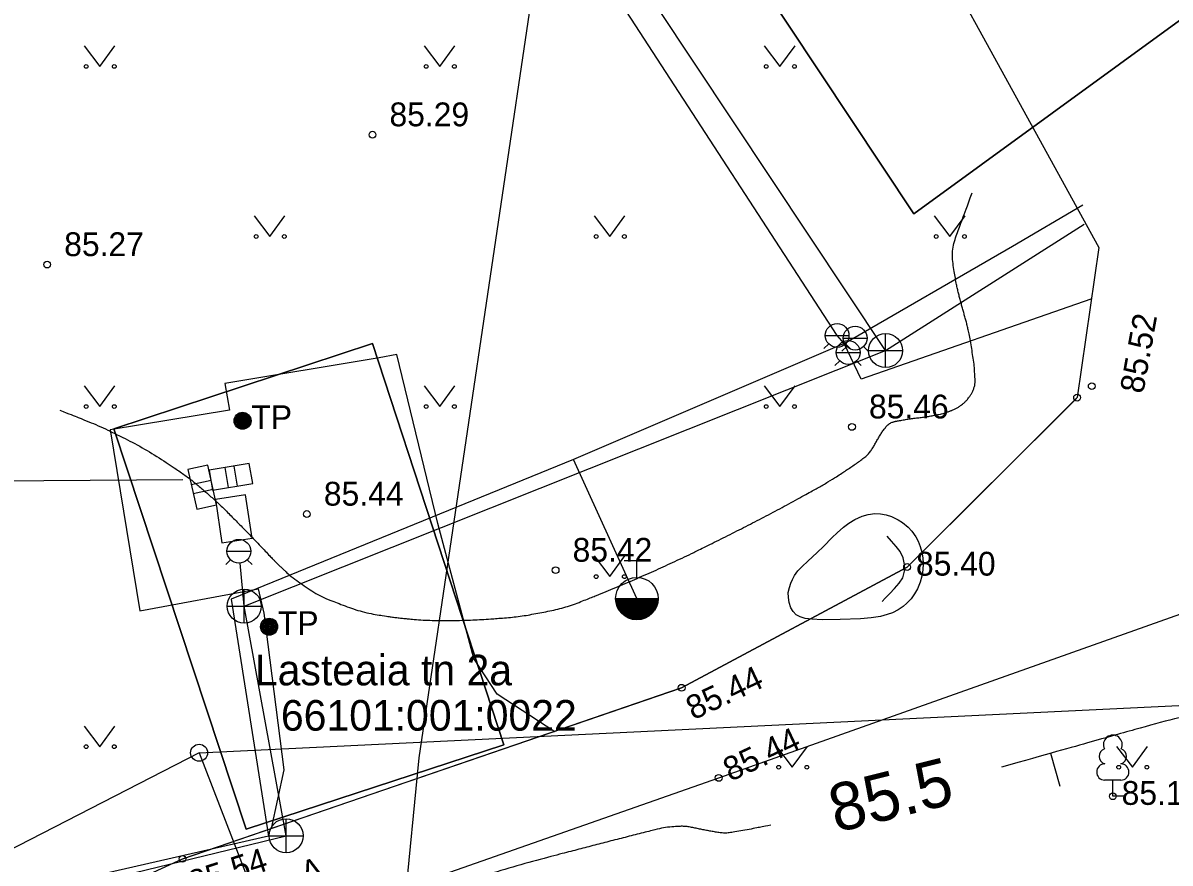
# Model space of a CAD drawing. Extents: x 626970 to 711203, y 6576457 to 6589739.
# Drawn here: x 630313.07 to 630346.8, y 6579185.84 to 6579210.54 of the extents above; entities that cross this region are included whole.
import ezdxf

# ---------------------------------------------------------------- set-up
doc = ezdxf.new("R2010")
doc.units = 0
for name, color, linetype in [('Default', 7, 'Continuous'), ('HALJASTUS', 7, 'Continuous'), ('HORISONTAAL-EH2000', 7, 'Continuous'), ('KKAEV', 7, 'Continuous'), ('KORGUS-EH2000', 7, 'Continuous'), ('KTRASS', 7, 'Continuous'), ('MPKAABEL', 7, 'Continuous'), ('MPOHULIIN', 7, 'Continuous'), ('PIIR', 7, 'Continuous'), ('POST', 7, 'Continuous'), ('PUU', 7, 'Continuous'), ('RAJATIS', 7, 'Continuous'), ('RELJEEF', 7, 'Continuous'), ('ROHUMAA', 7, 'Continuous'), ('SITRASS', 7, 'Continuous'), ('TEE', 7, 'Continuous'), ('VKAEV', 7, 'Continuous'), ('VTRASS', 7, 'Continuous')]:
    doc.layers.add(name, color=color, linetype=linetype)

# ---------------------------------------------------------------- blocks, each defined once
blk = doc.blocks.new('RING02')
at = {"layer": 'KORGUS-EH2000'}
blk.add_circle((0, 0), 2000, dxfattribs=at)
blk = doc.blocks.new('PUPOST_2')
at = {"layer": 'POST'}
blk.add_circle((0, 0), 50, dxfattribs=at)
blk = doc.blocks.new('KIVISU_1')
at = {"layer": 'RELJEEF'}
for points in [[(-205, -57), (-201.2, -42.1), (-196.9, -29), (-192.5, -18.3), (-186.3, -6.9), (-176.1, 7.2), (-163.7, 19.8), (-146.6, 35.2), (-119.1, 60.3), (-101.1, 78.2), (-75.6, 104.6), (-61.1, 118.8), (-41.7, 135.6), (-26.7, 146.6), (-9, 157.3), (12.8, 167.4), (30.7, 172.8), (49.9, 175.1), (66.6, 174.3), (83.9, 171.1), (99.2, 166.2), (119.2, 156.8), (131.5, 149), (148, 135.4), (159.2, 123.3), (170.7, 106.9), (177.4, 94.4), (183.8, 78.3), (188.3, 61.5), (190.9, 45.2), (191.8, 28.4), (191.1, 10), (188.3, -9.1), (183.5, -27), (175.6, -45.8), (167.1, -60.7), (156.5, -75.3), (144.5, -88.2), (133.4, -97.9), (118.8, -107.8), (101.6, -116.5), (86.8, -121.9), (66.3, -127.1), (39.2, -131.1), (7.8, -134), (-51.7, -136.6), (-104.3, -136.8), (-135.5, -135.6), (-154.5, -133), (-169.2, -128.5), (-180.9, -122.1), (-190.5, -113.1), (-197.1, -101.8), (-201.7, -86.4), (-204, -71.5), (-205, -57)], [(72, -83), (80.5, -74), (94.2, -59.4), (107.8, -44.7), (121.3, -29.9), (132.6, -13.6), (137.6, 5.7), (137.7, 25.7), (133.5, 45.2), (125, 63.2), (112.4, 78.8), (99.3, 93.8), (86.1, 108.9)]]:
    blk.add_lwpolyline(points, dxfattribs=at)
blk = doc.blocks.new('THYDRM')
at = {"layer": 'Default'}
for p, q in [((-0.6, 1.8), (0.6, 1.8)), ((0, 1), (0, 1.8)), ((-1, 0), (1, 0))]:
    blk.add_line(p, q, dxfattribs=at)
blk.add_circle((0, 0), 1, dxfattribs=at)
for radius in [0.959, 0.917, 0.876, 0.834, 0.793, 0.751, 0.71, 0.668, 0.627, 0.585, 0.544, 0.502, 0.461, 0.419, 0.378, 0.336, 0.295, 0.253, 0.212, 0.17, 0.129, 0.0871, 0.0457]:
    blk.add_arc((0, 0), radius, 180, 0, dxfattribs=at)
blk = doc.blocks.new('KAKAEV_1')
at = {"layer": 'Default'}
for p, q in [((0, -1), (0, 1)), ((-1, 0), (1, 0))]:
    blk.add_line(p, q, dxfattribs=at)
blk.add_circle((0, 0), 1, dxfattribs=at)
blk = doc.blocks.new('VESIIB')
at = {"layer": 'Default'}
for p, q in [((-0.7, 0), (0.7, 0)), ((-0.495, -0.495), (-0.774, -0.774)), ((0.495, -0.495), (0.774, -0.774))]:
    blk.add_line(p, q, dxfattribs=at)
blk.add_circle((0, 0), 0.7, dxfattribs=at)
blk = doc.blocks.new('ELKAPP')
at = {"layer": 'Default'}
for p, q in [((1.195, 0.597), (-1.195, 0.597)), ((-1.195, 0.597), (-1.195, -0.597)), ((-0.271, 0.597), (-0.271, -0.597)), ((0.271, 0.597), (0.271, -0.597)), ((1.195, -0.597), (1.195, 0.597)), ((-1.195, -0.597), (1.195, -0.597))]:
    blk.add_line(p, q, dxfattribs=at)
blk = doc.blocks.new('LEHTP1_1')
at = {"layer": 'PUU'}
for p, q in [((0.48, 0.95), (-0.48, 0.95)), ((0, 0), (0, 0.95)), ((0.76, 0), (0, 0))]:
    blk.add_line(p, q, dxfattribs=at)
for centre, radius, start, end in [((0, 3.04), 0.554, 332.5799, 207.4201), ((-0.34, 2.345), 0.465, 109.02174, 253.14154), ((0.34, 2.345), 0.465, 286.85082, 70.98591), ((-0.475, 1.425), 0.475, 90.0016, 269.3953), ((0.475, 1.425), 0.475, 270.6047, 89.9984)]:
    blk.add_arc(centre, radius, start, end, dxfattribs=at)
blk = doc.blocks.new('RING02_6')
at = {"layer": 'KORGUS-EH2000'}
blk.add_circle((0, 0), 0.2, dxfattribs=at)
blk = doc.blocks.new('MURU')
at = {"layer": 'HALJASTUS'}
for p, q in [((-0.927, 1.213), (0, 0)), ((0, 0), (0.891, 1.213))]:
    blk.add_line(p, q, dxfattribs=at)
for centre in [(-0.802, 0), (0.855, 0)]:
    blk.add_circle(centre, 0.11, dxfattribs=at)
blk = doc.blocks.new('KBPOST')
at = {"layer": 'POST'}
for radius in [0.5, 0.45, 0.4, 0.35, 0.3, 0.25, 0.2, 0.15, 0.1, 0.05]:
    blk.add_circle((0, 0), radius, dxfattribs=at)
blk.add_text(' TP', height=1.4, dxfattribs=at).set_placement((0, -0.49))

msp = doc.modelspace()

# ---------------------------------------------------------------- linework, layer by layer
at = {"layer": 'HORISONTAAL-EH2000'}
msp.add_line((630343.291, 6579189.063), (630343.562, 6579188.101), dxfattribs=at)
for points in [[(630314.152, 6579199.148), (630314.439, 6579199.044), (630314.721, 6579198.928), (630315.003, 6579198.813), (630315.287, 6579198.698), (630315.562, 6579198.568), (630315.837, 6579198.432), (630316.434, 6579198.136), (630317.005, 6579197.798), (630317.56, 6579197.425), (630317.835, 6579197.24), (630318.098, 6579197.042), (630318.349, 6579196.825), (630318.599, 6579196.608), (630318.845, 6579196.389), (630319.078, 6579196.155), (630319.372, 6579195.859), (630319.665, 6579195.563), (630319.953, 6579195.262), (630320.091, 6579195.118), (630320.227, 6579194.973), (630320.365, 6579194.829), (630320.435, 6579194.756), (630320.505, 6579194.684), (630320.576, 6579194.613), (630320.613, 6579194.576), (630320.65, 6579194.541), (630320.688, 6579194.505), (630320.726, 6579194.468), (630320.766, 6579194.433), (630320.805, 6579194.397), (630321.008, 6579194.216), (630321.229, 6579194.061), (630321.457, 6579193.909), (630321.681, 6579193.76), (630321.915, 6579193.638), (630322.166, 6579193.54), (630322.667, 6579193.344), (630323.174, 6579193.184), (630323.7, 6579193.103), (630323.834, 6579193.082), (630323.967, 6579193.064), (630324.101, 6579193.049), (630324.235, 6579193.033), (630324.368, 6579193.018), (630324.502, 6579193.007), (630324.77, 6579192.984), (630325.038, 6579192.972), (630325.306, 6579192.968), (630325.572, 6579192.964), (630325.838, 6579192.969), (630326.104, 6579192.977), (630326.363, 6579192.985), (630326.622, 6579193.001), (630326.88, 6579193.019), (630327.346, 6579193.05), (630327.807, 6579193.105), (630328.267, 6579193.192), (630328.742, 6579193.281), (630329.204, 6579193.413), (630329.651, 6579193.591), (630329.936, 6579193.704), (630330.219, 6579193.819), (630330.501, 6579193.938), (630330.781, 6579194.058), (630331.062, 6579194.176), (630331.342, 6579194.298), (630331.621, 6579194.42), (630331.898, 6579194.546), (630332.174, 6579194.674), (630332.451, 6579194.802), (630332.725, 6579194.934), (630332.999, 6579195.069), (630333.533, 6579195.331), (630334.064, 6579195.599), (630334.593, 6579195.872), (630335.129, 6579196.147), (630335.658, 6579196.433), (630336.185, 6579196.724), (630336.465, 6579196.878), (630336.74, 6579197.04), (630337.012, 6579197.209), (630337.147, 6579197.294), (630337.279, 6579197.384), (630337.412, 6579197.473), (630337.546, 6579197.563), (630337.677, 6579197.656), (630337.806, 6579197.755), (630337.9, 6579197.827), (630337.979, 6579197.917), (630338.044, 6579198.016), (630338.112, 6579198.121), (630338.165, 6579198.234), (630338.231, 6579198.34), (630338.293, 6579198.443), (630338.354, 6579198.542), (630338.431, 6579198.638), (630338.502, 6579198.727), (630338.601, 6579198.79), (630338.709, 6579198.82), (630338.72, 6579198.823), (630338.732, 6579198.826), (630338.743, 6579198.828), (630338.884, 6579198.852), (630339.025, 6579198.878), (630339.166, 6579198.898), (630339.308, 6579198.919), (630339.45, 6579198.933), (630339.591, 6579198.953), (630339.733, 6579198.974), (630339.874, 6579198.999), (630340.015, 6579199.03), (630340.086, 6579199.046), (630340.156, 6579199.067), (630340.225, 6579199.089), (630340.26, 6579199.101), (630340.295, 6579199.113), (630340.33, 6579199.126), (630340.365, 6579199.139), (630340.4, 6579199.153), (630340.434, 6579199.168), (630340.522, 6579199.206), (630340.603, 6579199.256), (630340.681, 6579199.313), (630340.721, 6579199.343), (630340.756, 6579199.376), (630340.79, 6579199.411), (630340.827, 6579199.449), (630340.86, 6579199.488), (630340.892, 6579199.53), (630340.951, 6579199.609), (630340.997, 6579199.69), (630341.03, 6579199.785), (630341.06, 6579199.873), (630341.073, 6579199.962), (630341.069, 6579200.052), (630341.058, 6579200.279), (630341.041, 6579200.508), (630341.005, 6579200.734), (630340.97, 6579200.962), (630340.937, 6579201.189), (630340.888, 6579201.414), (630340.86, 6579201.542), (630340.831, 6579201.671), (630340.796, 6579201.798), (630340.762, 6579201.925), (630340.726, 6579202.052), (630340.692, 6579202.179), (630340.657, 6579202.306), (630340.623, 6579202.433), (630340.589, 6579202.56), (630340.556, 6579202.687), (630340.53, 6579202.816), (630340.506, 6579202.944), (630340.421, 6579203.398), (630340.379, 6579203.897), (630340.538, 6579204.331), (630340.685, 6579204.734), (630340.833, 6579205.137), (630340.98, 6579205.54)], [(630350.47, 6579191.21), (630350.07, 6579191.054), (630349.671, 6579190.898), (630349.271, 6579190.742), (630348.206, 6579190.326), (630347.069, 6579190.125), (630345.968, 6579189.816), (630344.594, 6579189.429), (630343.22, 6579189.043), (630341.846, 6579188.657)], [(630335.06, 6579186.947), (630334.929, 6579186.922), (630334.797, 6579186.897), (630334.665, 6579186.872), (630334.423, 6579186.825), (630334.18, 6579186.783), (630333.937, 6579186.741), (630333.805, 6579186.719), (630333.668, 6579186.715), (630333.536, 6579186.734), (630333.402, 6579186.753), (630333.268, 6579186.778), (630333.134, 6579186.804), (630332.999, 6579186.829), (630332.866, 6579186.86), (630332.731, 6579186.885), (630332.599, 6579186.91), (630332.463, 6579186.919), (630332.33, 6579186.912), (630332.088, 6579186.897), (630331.845, 6579186.862), (630331.609, 6579186.802), (630331.132, 6579186.682), (630330.658, 6579186.562), (630330.183, 6579186.439), (630329.71, 6579186.317), (630329.236, 6579186.195), (630328.763, 6579186.071), (630327.824, 6579185.824), (630326.895, 6579185.546), (630325.967, 6579185.258), (630325.508, 6579185.115), (630325.054, 6579184.959), (630324.603, 6579184.79), (630324.378, 6579184.705), (630324.155, 6579184.616), (630323.933, 6579184.525), (630323.71, 6579184.433), (630323.488, 6579184.338), (630323.267, 6579184.241), (630322.826, 6579184.047), (630322.392, 6579183.841), (630321.963, 6579183.619), (630321.536, 6579183.397), (630321.118, 6579183.159), (630320.713, 6579182.9), (630320.624, 6579182.843), (630320.536, 6579182.784), (630320.447, 6579182.727), (630320.324, 6579182.647), (630320.204, 6579182.568), (630320.077, 6579182.493), (630319.967, 6579182.428), (630319.838, 6579182.411), (630319.714, 6579182.392), (630319.65, 6579182.382), (630319.586, 6579182.379), (630319.523, 6579182.369), (630319.46, 6579182.358), (630319.398, 6579182.347), (630319.336, 6579182.333), (630319.188, 6579182.298), (630319.042, 6579182.258), (630318.9, 6579182.203), (630318.277, 6579181.959), (630317.662, 6579181.702), (630317.048, 6579181.437), (630316.888, 6579181.368), (630316.728, 6579181.3), (630316.571, 6579181.228), (630316.312, 6579181.109), (630316.056, 6579180.985), (630315.804, 6579180.852), (630315.587, 6579180.737), (630315.371, 6579180.622), (630315.155, 6579180.506), (630314.857, 6579180.347), (630314.56, 6579180.187), (630314.263, 6579180.027), (630313.963, 6579179.865), (630313.67, 6579179.69), (630313.378, 6579179.512), (630313.094, 6579179.338), (630312.827, 6579179.142), (630312.57, 6579178.931), (630312.446, 6579178.829), (630312.328, 6579178.721), (630312.216, 6579178.606), (630312.162, 6579178.55), (630312.108, 6579178.493), (630312.056, 6579178.434), (630312.031, 6579178.405), (630312.006, 6579178.375), (630311.981, 6579178.345), (630311.956, 6579178.315), (630311.932, 6579178.285), (630311.909, 6579178.254), (630311.824, 6579178.144), (630311.757, 6579178.026), (630311.692, 6579177.901), (630311.63, 6579177.781), (630311.59, 6579177.656), (630311.563, 6579177.525), (630311.51, 6579177.257), (630311.489, 6579176.98), (630311.534, 6579176.714), (630311.561, 6579176.559), (630311.594, 6579176.405), (630311.636, 6579176.252), (630311.678, 6579176.098), (630311.72, 6579175.946), (630311.77, 6579175.795), (630311.821, 6579175.644), (630311.878, 6579175.497), (630311.946, 6579175.353), (630312.013, 6579175.21), (630312.085, 6579175.07), (630312.169, 6579174.936), (630312.741, 6579174.021), (630313.314, 6579173.107), (630313.892, 6579172.196), (630313.983, 6579172.052), (630314.076, 6579171.909), (630314.167, 6579171.765), (630314.253, 6579171.628), (630314.334, 6579171.487), (630314.416, 6579171.348), (630314.488, 6579171.226), (630314.547, 6579171.097), (630314.619, 6579170.974), (630314.695, 6579170.844), (630314.794, 6579170.73), (630314.907, 6579170.63), (630315.059, 6579170.496), (630315.218, 6579170.38), (630315.385, 6579170.27), (630315.544, 6579170.165), (630315.702, 6579170.065), (630315.87, 6579169.974), (630316.186, 6579169.804), (630316.511, 6579169.66), (630316.854, 6579169.551), (630317.183, 6579169.445), (630317.515, 6579169.36), (630317.854, 6579169.301), (630318.021, 6579169.272), (630318.189, 6579169.247), (630318.358, 6579169.224), (630318.526, 6579169.201), (630318.695, 6579169.183), (630318.864, 6579169.169), (630318.981, 6579169.159), (630319.1, 6579169.166), (630319.218, 6579169.182), (630319.339, 6579169.199), (630319.46, 6579169.223), (630319.572, 6579169.27), (630319.809, 6579169.369), (630320.045, 6579169.469), (630320.281, 6579169.569), (630320.518, 6579169.668), (630320.754, 6579169.767), (630320.991, 6579169.865), (630321.102, 6579169.912), (630321.221, 6579169.937), (630321.341, 6579169.954), (630321.401, 6579169.963), (630321.462, 6579169.966), (630321.522, 6579169.966), (630321.582, 6579169.967), (630321.641, 6579169.965), (630321.701, 6579169.96), (630321.818, 6579169.95), (630321.933, 6579169.93), (630322.048, 6579169.9), (630322.166, 6579169.87), (630322.278, 6579169.83), (630322.389, 6579169.781), (630322.502, 6579169.731), (630322.611, 6579169.677), (630322.717, 6579169.613), (630322.77, 6579169.581), (630322.82, 6579169.546), (630322.871, 6579169.511), (630322.923, 6579169.475), (630322.971, 6579169.438), (630323.019, 6579169.396), (630323.048, 6579169.371), (630323.068, 6579169.34), (630323.085, 6579169.304), (630323.1, 6579169.271), (630323.103, 6579169.231), (630323.094, 6579169.197), (630323.071, 6579169.114), (630323.039, 6579169.031), (630322.984, 6579168.959), (630322.919, 6579168.872), (630322.853, 6579168.796), (630322.778, 6579168.722), (630322.708, 6579168.652), (630322.638, 6579168.587), (630322.561, 6579168.527), (630322.426, 6579168.422), (630322.284, 6579168.336), (630322.128, 6579168.269), (630321.962, 6579168.198), (630321.795, 6579168.141), (630321.621, 6579168.108), (630321.256, 6579168.038), (630320.887, 6579167.994), (630320.522, 6579167.923), (630320.357, 6579167.89), (630320.191, 6579167.857), (630320.026, 6579167.819), (630319.943, 6579167.8), (630319.862, 6579167.776), (630319.781, 6579167.752), (630319.698, 6579167.728), (630319.618, 6579167.698), (630319.537, 6579167.665), (630319.397, 6579167.607), (630319.274, 6579167.524), (630319.168, 6579167.408), (630319.064, 6579167.293), (630318.985, 6579167.169), (630318.937, 6579167.029), (630318.872, 6579166.836), (630318.806, 6579166.643), (630318.74, 6579166.45)]]:
    msp.add_open_spline(points, degree=3, dxfattribs=at)
at = {"layer": 'KTRASS'}
for points in [[(630338.439, 6579200.903), (630311.507, 6579241.401), (630299.671, 6579260.54)], [(630338.439, 6579200.903), (630344.28, 6579204.623)], [(630319.577, 6579193.39), (630338.439, 6579200.903)], [(630319.577, 6579193.39), (630319.453, 6579194.655)], [(630320.809, 6579186.639), (630319.577, 6579193.39)], [(630291.007, 6579179.403), (630320.809, 6579186.639)]]:
    msp.add_lwpolyline(points, dxfattribs=at)
at = {"layer": 'MPKAABEL'}
msp.add_line((630317.772, 6579197.101), (630306.402, 6579197.017), dxfattribs=at)
at = {"layer": 'MPOHULIIN'}
for points in [[(630318.25, 6579189.08), (630351.731, 6579190.697), (630361.931, 6579191.354)], [(630318.25, 6579189.08), (630294.11, 6579176.68)], [(630318.25, 6579189.08), (630326.14, 6579168.64), (630330.396, 6579152.836)]]:
    msp.add_lwpolyline(points, dxfattribs=at)
at = {"layer": 'PIIR'}
for points in [[(630368.73, 6579409.54), (630356.79, 6579444.5), (630429.75, 6579468.11), (630484.48, 6579227.56), (630399.41, 6579204.65), (630403.44, 6579196.91), (630358.2, 6579182.75), (630321.93, 6579167.47), (630307.31, 6579160.32), (630303.65, 6579168.45), (630302.26, 6579260.61), (630339.27, 6579204.92), (630361.37, 6579221.02), (630392.97, 6579244.01), (630418.24, 6579262.34), (630386.69, 6579328.54), (630400.47, 6579321.76), (630428.77, 6579335.2), (630391.92, 6579420.06)], [(630302.11, 6579286.34), (630325.55, 6579298.4), (630361.37, 6579221.02), (630339.27, 6579204.92), (630302.26, 6579260.61)], [(630323.35, 6579201.11), (630315.74, 6579198.6), (630319.63, 6579186.83), (630327.21, 6579189.31)], [(630319.63, 6579186.83), (630315.74, 6579198.6), (630323.35, 6579201.11), (630327.21, 6579189.31)]]:
    msp.add_lwpolyline(points, close=True, dxfattribs=at)
at = {"layer": 'RAJATIS'}
msp.add_lwpolyline([(630319.809, 6579195.39), (630319.615, 6579196.663), (630318.727, 6579196.529), (630318.922, 6579195.255), (630319.809, 6579195.39)], dxfattribs=at)
at = {"layer": 'SITRASS'}
msp.add_lwpolyline([(630321.93, 6579169.66), (630324.3, 6579184.62), (630324.72, 6579188.93), (630328.16, 6579212.17), (630329.707, 6579229.038)], dxfattribs=at)
at = {"layer": 'TEE'}
for p, q in [((630319.01, 6579199.94), (630319.14, 6579199.151)), ((630319.14, 6579199.151), (630315.63, 6579198.572))]:
    msp.add_line(p, q, dxfattribs=at)
for points in [[(630297.756, 6579236.136), (630297.758, 6579255.084), (630298.583, 6579259.888), (630300.452, 6579262.699), (630305.269, 6579265.463), (630307.163, 6579261.078), (630313.641, 6579262.279), (630316.885, 6579259.643), (630323.908, 6579245.084), (630331.715, 6579228.966), (630337.291, 6579217.427), (630344.707, 6579203.937), (630344.067, 6579199.523), (630339.068, 6579194.537), (630332.44, 6579190.992), (630317.764, 6579185.955)], [(630328.712, 6579189.699), (630327.018, 6579190.797), (630326.327, 6579191.852), (630325.274, 6579195.822), (630324.068, 6579200.788), (630323.549, 6579200.688), (630319.01, 6579199.94)], [(630305.487, 6579180.671), (630305.93, 6579180.52), (630317.76, 6579185.96), (630332.44, 6579190.99), (630339.07, 6579194.54), (630344.047, 6579199.496)], [(630315.63, 6579198.572), (630316.507, 6579193.256), (630319.983, 6579193.898), (630320.154, 6579193.18), (630320.745, 6579188.579), (630320.369, 6579186.854)], [(630305.009, 6579174.66), (630307.38, 6579177.04), (630316.1, 6579181.67), (630318.86, 6579183.2), (630333.53, 6579188.34), (630347.42, 6579193.27), (630348.201, 6579193.412)]]:
    msp.add_lwpolyline(points, dxfattribs=at)
at = {"layer": 'VTRASS'}
for points in [[(630337.218, 6579201.109), (630337.011, 6579201.349), (630311.179, 6579241.055), (630299.302, 6579260.221)], [(630337.218, 6579201.109), (630342.174, 6579203.972), (630344.241, 6579205.184)], [(630344.473, 6579202.42), (630337.72, 6579200.059), (630337.218, 6579201.109)], [(630337.218, 6579201.109), (630329.256, 6579197.702)], [(630329.256, 6579197.702), (630319.196, 6579193.593)], [(630331.124, 6579193.611), (630329.256, 6579197.702)], [(630319.196, 6579193.593), (630320.29, 6579186.626)], [(630320.29, 6579186.626), (630290.156, 6579179.743)]]:
    msp.add_lwpolyline(points, dxfattribs=at)

# ---------------------------------------------------------------- block references
at = {"layer": 'KKAEV', "xscale": 0.5, "yscale": 0.5}
for p in [(630338.439, 6579200.903), (630319.577, 6579193.39), (630320.809, 6579186.639)]:
    msp.add_blockref('KAKAEV_1', p, dxfattribs=at)
at = {"layer": 'KORGUS-EH2000'}
for name, p, xscale, yscale in [('RING02_6', (630323.348, 6579207.25), 0.5, 0.5), ('RING02_6', (630313.782, 6579203.433), 0.5, 0.5), ('RING02_6', (630344.5, 6579199.857), 0.5, 0.5), ('RING02', (630344.07, 6579199.52), 5e-05, 4.9999999999999996e-05), ('RING02_6', (630337.449, 6579198.66), 0.5, 0.5), ('RING02_6', (630321.418, 6579196.097), 0.5, 0.5), ('RING02_6', (630328.733, 6579194.447), 0.5, 0.5), ('RING02', (630339.07, 6579194.54), 5e-05, 4.9999999999999996e-05), ('RING02', (630332.44, 6579190.99), 5e-05, 4.9999999999999996e-05), ('RING02', (630333.53, 6579188.34), 5e-05, 4.9999999999999996e-05), ('RING02', (630345.12, 6579187.8), 5e-05, 4.9999999999999996e-05), ('RING02', (630317.76, 6579185.96), 5e-05, 4.9999999999999996e-05), ('RING02', (630317.76, 6579185.96), 5e-05, 4.9999999999999996e-05)]:
    msp.add_blockref(name, p, dxfattribs=dict(at, xscale=xscale, yscale=yscale))
at = {"layer": 'POST'}
for name, p, xscale, yscale in [('KBPOST', (630319.526, 6579198.84), 0.5, 0.5), ('KBPOST', (630320.307, 6579192.786), 0.5, 0.5), ('PUPOST_2', (630318.25, 6579189.08), 0.005, 0.005)]:
    msp.add_blockref(name, p, dxfattribs=dict(at, xscale=xscale, yscale=yscale))
for p, xscale, yscale, rotation in [((630319.187, 6579197.193), 0.4999999999999999, 0.49999999999999994, 9.640034000000002), ((630318.34, 6579196.886), 0.5, 0.5, -77.45131900000003)]:
    msp.add_blockref('ELKAPP', p, dxfattribs=dict(at, xscale=xscale, yscale=yscale, rotation=rotation))
at = {"layer": 'PUU', "xscale": 0.5, "yscale": 0.5}
msp.add_blockref('LEHTP1_1', (630345.12, 6579187.8), dxfattribs=at)
at = {"layer": 'RELJEEF', "xscale": 0.01, "yscale": 0.01}
msp.add_blockref('KIVISU_1', (630337.62, 6579194.36), dxfattribs=at)
at = {"layer": 'ROHUMAA', "xscale": 0.5, "yscale": 0.5}
for p in [(630315.328, 6579209.258), (630325.328, 6579209.258), (630335.328, 6579209.258), (630320.328, 6579204.258), (630330.328, 6579204.258), (630340.328, 6579204.258), (630315.328, 6579199.258), (630325.328, 6579199.258), (630335.328, 6579199.258), (630330.328, 6579194.258), (630315.328, 6579189.258), (630335.694, 6579188.654), (630345.694, 6579188.654)]:
    msp.add_blockref('MURU', p, dxfattribs=at)
at = {"layer": 'VKAEV'}
for name, p, xscale, yscale in [('VESIIB', (630337.011, 6579201.349), 0.5, 0.5), ('VESIIB', (630337.541, 6579201.27), 0.5, 0.5), ('VESIIB', (630337.336, 6579200.849), 0.5, 0.5), ('VESIIB', (630319.419, 6579195.003), 0.5, 0.5), ('THYDRM', (630331.124, 6579193.611), 0.625, 0.625)]:
    msp.add_blockref(name, p, dxfattribs=dict(at, xscale=xscale, yscale=yscale))

# ---------------------------------------------------------------- texts
at = {"layer": 'HORISONTAAL-EH2000'}
msp.add_text('85.5', height=1.4, rotation=13.986, dxfattribs=at).set_placement((630336.981, 6579186.724))
at = {"layer": 'KORGUS-EH2000'}
for s, p in [('85.29', (630323.848, 6579207.498)), ('85.27', (630314.282, 6579203.681)), ('85.46', (630337.949, 6579198.908)), ('85.44', (630321.918, 6579196.345)), ('85.42', (630329.233, 6579194.695)), (' 85.40', (630339.07, 6579194.287)), (' 85.18', (630345.12, 6579187.547))]:
    msp.add_text(s, height=0.7, dxfattribs=at).set_placement(p)
for s, rotation, p in [('85.52', 79.8351, (630346.013, 6579199.614)), (' 85.44', 25.2692, (630332.548, 6579189.919)), (' 85.44', 25.1782, (630333.638, 6579188.111)), (' 85.54', 18.0856, (630317.839, 6579184.824))]:
    msp.add_text(s, height=0.7, rotation=rotation, dxfattribs=at).set_placement(p)
at = {"layer": 'PIIR'}
for s, p in [('Lasteaia tn 2a', (630319.891, 6579191.061)), ('66101:001:0022', (630320.655, 6579189.729))]:
    msp.add_text(s, height=0.9, dxfattribs=at).set_placement(p)
at = {"layer": 'TEE'}
msp.add_text('A', height=0.7, rotation=17.7116, dxfattribs=at).set_placement((630321.374, 6579185.18))

doc.saveas('drawing.dxf')
